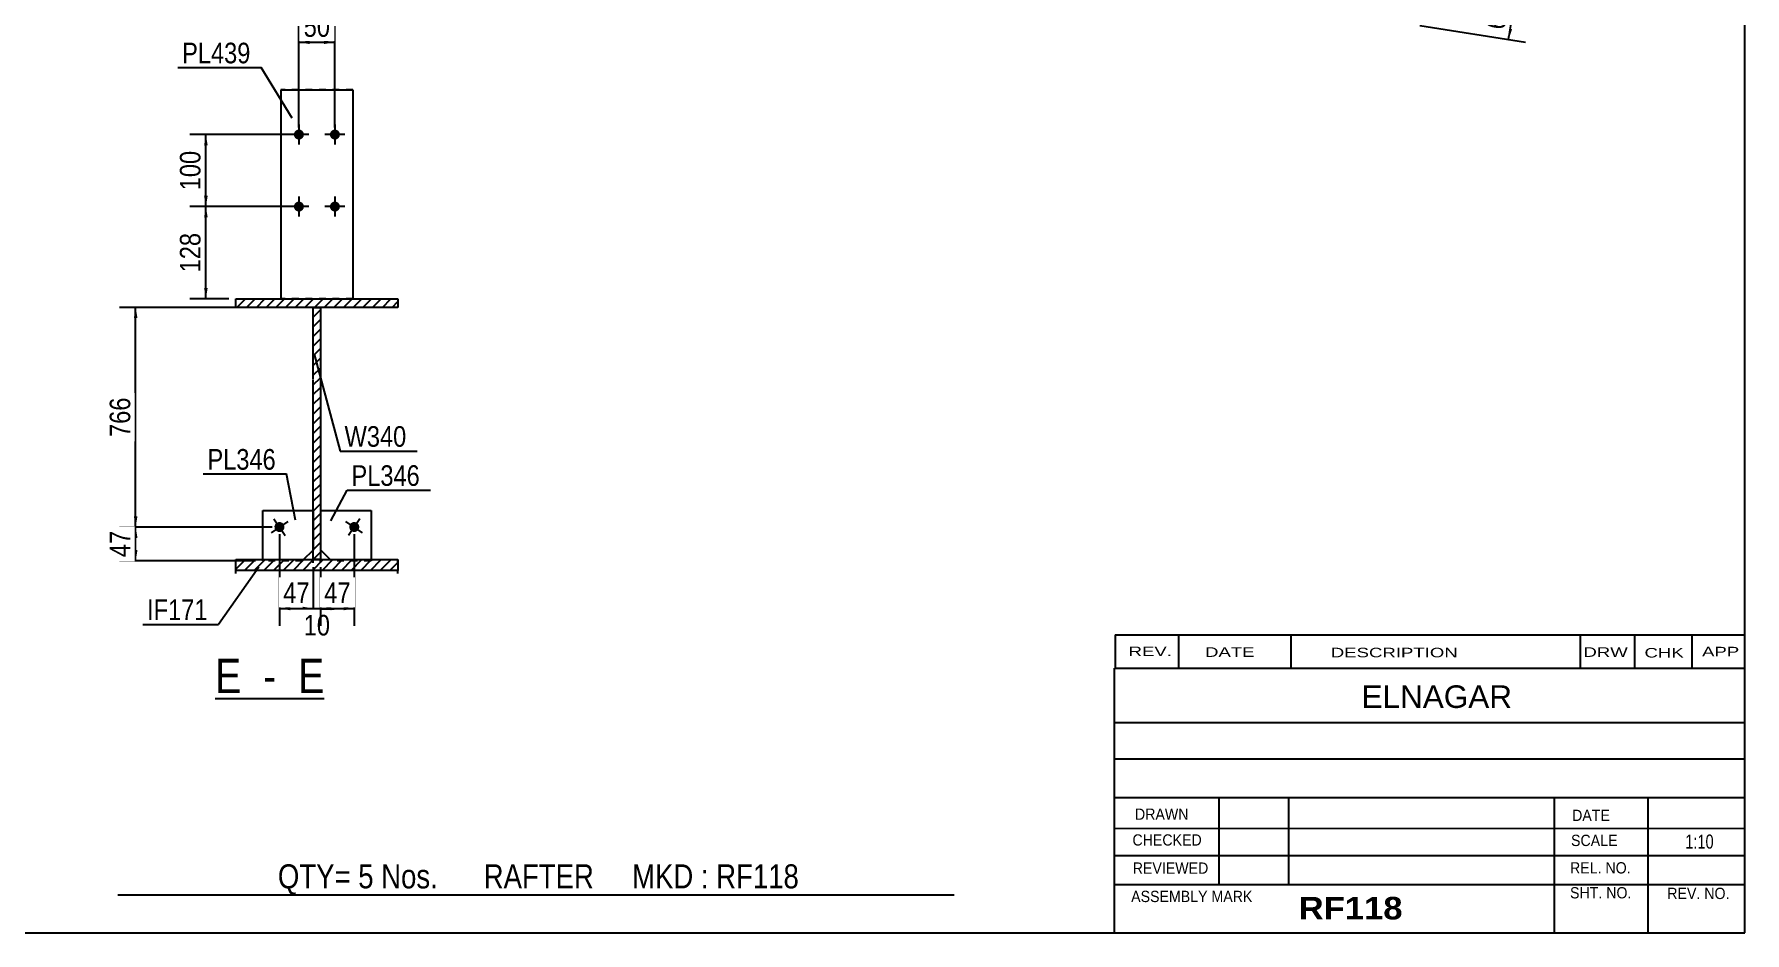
# Model space of a CAD drawing. Header units: millimetres. Extents: x -28 to 375, y -190 to 87.
# Drawn here: x 137.1 to 374.8, y -189.9 to -65.1 of the extents above; entities that cross this region are included whole.
import ezdxf

# ---------------------------------------------------------------- set-up
doc = ezdxf.new("R2010")
doc.units = ezdxf.units.MM
doc.linetypes.add('DXK_LINE_DOT1', pattern=[1.8814, 0.9407, -0.9407])
doc.styles.add('Arial', font='ARIAL.TTF', dxfattribs={"height": 0.2})
doc.styles.add('Arial Bold', font='ARIALBD.TTF', dxfattribs={"height": 0.2})
doc.styles.add('Arial Narrow', font='ARIALN.TTF', dxfattribs={"height": 0.2})

# ---------------------------------------------------------------- blocks, each defined once
blk = doc.blocks.new('Unknown-623699545-1210')
at = {"color": 5, "linetype": 'Continuous'}
for p, q in [((374.82, -189.85), (374.82, 87.15)), ((-25.18, -189.85), (374.82, -189.85))]:
    blk.add_line(p, q, dxfattribs=at)
blk = doc.blocks.new('Unknown-623699545-13 - 1516')
at = {"color": 7, "linetype": 'Continuous'}
blk.add_line((162.2, -157.32), (177.37, -157.32), dxfattribs=at)
at = {"color": 0, "linetype": 'Continuous'}
for points in [[(165.85, -156.57), (165.85, -151.57), (162.2, -151.57), (162.2, -156.57)], [(172.22, -156.57), (172.22, -151.57), (167.35, -151.57), (167.35, -156.57)], [(177.37, -156.57), (177.37, -151.57), (173.72, -151.57), (173.72, -156.57)]]:
    blk.add_wipeout(points, dxfattribs=at)
at = {"color": 6, "linetype": 'Continuous', "style": 'Arial Narrow'}
for s, height, p in [('E', 4.77, (162.2, -156.57)), ('E', 4.77, (173.72, -156.57)), (' - ', 4.772, (167.35, -156.57))]:
    blk.add_text(s, height=height, dxfattribs=at).set_placement(p)
blk = doc.blocks.new('Bolt-623699545-1572 - 1516')
at = {"linetype": 'Continuous'}
for points in [[(174.55, -79, -1), (173.15, -79, -1)], [(179.55, -79, -1), (178.15, -79, -1)], [(174.55, -89, -1), (173.15, -89, -1)], [(179.55, -89, -1), (178.15, -89, -1)]]:
    blk.add_hatch(color=3, dxfattribs=at).paths.add_polyline_path(points)
at = {"color": 3, "linetype": 'Continuous'}
for p, q in [((173.85, -77.6), (173.85, -80.4)), ((178.85, -77.6), (178.85, -80.4)), ((175.25, -79), (172.45, -79)), ((180.25, -79), (177.45, -79)), ((173.85, -87.6), (173.85, -90.4)), ((178.85, -87.6), (178.85, -90.4)), ((175.25, -89), (172.45, -89)), ((180.25, -89), (177.45, -89))]:
    blk.add_line(p, q, dxfattribs=at)
blk = doc.blocks.new('Part-623699545-1548 - 1516')
at = {"linetype": 'Continuous'}
h = blk.add_hatch(dxfattribs=at)
h.set_pattern_fill('', scale=0.3, style=0, pattern_type=0)
h.set_pattern_definition([(45, (165.0975, -138.0325), (-0.67352, 0.67352), [])])
h.paths.add_polyline_path([(187.6, -138.03), (165.1, -138.03), (165.1, -139.53), (187.6, -139.53)])
at = {"color": 7, "linetype": 'DXK_LINE_DOT1'}
for p, q in [((165.1, -138.48), (165.1, -138.03)), ((187.6, -138.48), (187.6, -138.03))]:
    blk.add_line(p, q, dxfattribs=at)
at = {"color": 2, "linetype": 'Continuous'}
for p, q in [((165.1, -138.03), (187.6, -138.03)), ((165.1, -139.53), (165.1, -138.03)), ((165.1, -139.98), (165.1, -139.53)), ((187.6, -139.53), (165.1, -139.53)), ((187.6, -138.03), (187.6, -139.53)), ((187.6, -139.98), (187.6, -139.53))]:
    blk.add_line(p, q, dxfattribs=at)
blk = doc.blocks.new('Bolt-623699545-1573 - 1516')
at = {"linetype": 'Continuous'}
blk.add_hatch(color=3, dxfattribs=at).paths.add_polyline_path([(171.72, -133.11, -1), (170.57, -133.91, -1)])
at = {"color": 3, "linetype": 'Continuous'}
for p, q in [((172.3, -132.72), (169.99, -134.3)), ((170.35, -132.36), (171.94, -134.66))]:
    blk.add_line(p, q, dxfattribs=at)
blk = doc.blocks.new('Part-623699545-1549 - 1516')
at = {"color": 2, "linetype": 'Continuous'}
for p, q in [((171.35, -72.8), (181.35, -72.8)), ((171.35, -72.8), (171.35, -101.8)), ((181.35, -72.8), (181.35, -101.8))]:
    blk.add_line(p, q, dxfattribs=at)
at = {"color": 7, "linetype": 'DXK_LINE_DOT1'}
for p, q in [((181.35, -72.8), (171.35, -72.8)), ((181.35, -101.8), (171.35, -101.8))]:
    blk.add_line(p, q, dxfattribs=at)
blk = doc.blocks.new('Part-623699545-1571 - 1516')
at = {"color": 2, "linetype": 'Continuous'}
for p, q in [((168.82, -131.21), (175.82, -131.21)), ((168.82, -138.03), (168.82, -131.21)), ((175.82, -131.21), (175.82, -136.71)), ((174.5, -138.03), (175.82, -136.71))]:
    blk.add_line(p, q, dxfattribs=at)
at = {"color": 7, "linetype": 'DXK_LINE_DOT1'}
for p, q in [((168.82, -131.21), (175.82, -131.21)), ((168.82, -138.21), (168.82, -138.03)), ((174.32, -138.21), (168.82, -138.21)), ((174.5, -138.03), (174.32, -138.21))]:
    blk.add_line(p, q, dxfattribs=at)
blk = doc.blocks.new('Bolt-623699545-1574 - 1516')
at = {"linetype": 'Continuous'}
blk.add_hatch(color=3, dxfattribs=at).paths.add_polyline_path([(182.12, -133.91, -1), (180.97, -133.11, -1)])
at = {"color": 3, "linetype": 'Continuous'}
for p, q in [((182.7, -134.3), (180.39, -132.72)), ((182.34, -132.36), (180.75, -134.66))]:
    blk.add_line(p, q, dxfattribs=at)
blk = doc.blocks.new('Part-623699545-1588 - 1516')
at = {"linetype": 'Continuous'}
h = blk.add_hatch(dxfattribs=at)
h.set_pattern_fill('', scale=0.3, style=0, pattern_type=0)
h.set_pattern_definition([(45, (165.0975, -101.7969), (-0.67352, 0.67352), [])])
h.paths.add_polyline_path([(187.6, -101.8), (165.1, -101.8), (165.1, -103), (187.6, -103)])
at = {"color": 2, "linetype": 'Continuous'}
for p, q in [((165.1, -101.8), (187.6, -101.8)), ((165.1, -103), (165.1, -101.8)), ((187.6, -101.8), (187.6, -103)), ((187.6, -103), (165.1, -103))]:
    blk.add_line(p, q, dxfattribs=at)
blk = doc.blocks.new('Part-623699545-1610 - 1516')
at = {"linetype": 'Continuous'}
h = blk.add_hatch(dxfattribs=at)
h.set_pattern_fill('', scale=0.3, style=0, pattern_type=0)
h.set_pattern_definition([(45, (175.8475, -102.9969), (-0.67352, 0.67352), [])])
h.paths.add_polyline_path([(176.85, -103), (175.85, -103), (175.85, -138.03), (176.85, -138.03)])
at = {"color": 2, "linetype": 'Continuous'}
for p, q in [((175.85, -103), (176.85, -103)), ((175.85, -113), (175.85, -103)), ((176.85, -103), (176.85, -113)), ((175.85, -138.03), (175.85, -113.1)), ((176.85, -113.1), (176.85, -138.03)), ((176.85, -138.03), (175.85, -138.03))]:
    blk.add_line(p, q, dxfattribs=at)
at = {"color": 7, "linetype": 'DXK_LINE_DOT1'}
for p, q in [((175.85, -138.48), (175.85, -138.03)), ((176.85, -138.48), (176.85, -138.03))]:
    blk.add_line(p, q, dxfattribs=at)
blk = doc.blocks.new('Part-623699545-1616 - 1516')
at = {"color": 2, "linetype": 'Continuous'}
for p, q in [((176.88, -136.71), (176.88, -131.21)), ((176.88, -131.21), (183.88, -131.21)), ((183.88, -131.21), (183.88, -138.03)), ((178.2, -138.03), (176.88, -136.71))]:
    blk.add_line(p, q, dxfattribs=at)
at = {"color": 7, "linetype": 'DXK_LINE_DOT1'}
for p, q in [((176.88, -131.21), (183.88, -131.21)), ((178.38, -138.21), (178.2, -138.03)), ((183.88, -138.21), (178.38, -138.21)), ((183.88, -138.03), (183.88, -138.21))]:
    blk.add_line(p, q, dxfattribs=at)
blk = doc.blocks.new('StraightDimension-623699545-2121 - 1712')
at = {"linetype": 'Continuous'}
for points in [[(342.45, -61.33), (342.93, -59.89), (342.94, -61.41)], [(342.47, -64.37), (341.99, -65.81), (341.98, -64.29)]]:
    blk.add_hatch(color=7, dxfattribs=at).paths.add_polyline_path(points)
at = {"color": 7, "linetype": 'Continuous'}
for p, q in [((328.09, -57.53), (345.3, -60.26)), ((341.99, -65.81), (342.93, -59.89)), ((329.63, -63.85), (344.36, -66.19))]:
    blk.add_line(p, q, dxfattribs=at)
at = {"color": 0}
blk.add_wipeout([(342.69, -60.43), (338.54, -59.77), (337.78, -64.56), (341.93, -65.22)], dxfattribs=at)
at = {"color": 3, "style": 'Arial Narrow'}
blk.add_text('60', height=2.863, rotation=80.9647, dxfattribs=at).set_placement((341.43, -64.54))
blk = doc.blocks.new('StraightDimension-623699545-1676 - 1516')
at = {"linetype": 'Continuous'}
for points in [[(172.65, -145.07), (171.15, -144.82), (172.65, -144.57)], [(174.35, -144.57), (175.85, -144.82), (174.35, -145.07)]]:
    blk.add_hatch(color=7, dxfattribs=at).paths.add_polyline_path(points)
at = {"color": 7, "linetype": 'Continuous'}
for p, q in [((171.15, -134.51), (171.15, -147.22)), ((175.85, -139.06), (175.85, -147.22)), ((171.15, -144.82), (175.85, -144.82))]:
    blk.add_line(p, q, dxfattribs=at)
at = {"color": 0}
blk.add_wipeout([(175.93, -144.67), (175.93, -140.47), (171.07, -140.47), (171.07, -144.67)], dxfattribs=at)
at = {"color": 3, "style": 'Arial Narrow'}
blk.add_text('47', height=2.863, dxfattribs=at).set_placement((171.67, -144.07))
blk = doc.blocks.new('StraightDimension-623699545-1628 - 1516')
at = {"linetype": 'Continuous'}
for points in [[(150.91, -104.5), (151.16, -103), (151.41, -104.5)], [(151.41, -132.01), (151.16, -133.51), (150.91, -132.01)]]:
    blk.add_hatch(color=7, dxfattribs=at).paths.add_polyline_path(points)
at = {"color": 7, "linetype": 'Continuous'}
for p, q in [((174.85, -103), (148.91, -103)), ((151.16, -133.51), (151.16, -103)), ((170.15, -133.51), (148.91, -133.51))]:
    blk.add_line(p, q, dxfattribs=at)
at = {"color": 0}
blk.add_wipeout([(151.01, -114.91), (146.81, -114.91), (146.81, -121.6), (151.01, -121.6)], dxfattribs=at)
at = {"color": 3, "style": 'Arial Narrow'}
blk.add_text('766', height=2.863, rotation=90.0002, dxfattribs=at).set_placement((150.41, -121))
blk = doc.blocks.new('StraightDimension-623699545-1629 - 1516')
at = {"linetype": 'Continuous'}
for points in [[(150.91, -135.01), (151.16, -133.51), (151.41, -135.01)], [(151.41, -136.71), (151.16, -138.21), (150.91, -136.71)]]:
    blk.add_hatch(color=7, dxfattribs=at).paths.add_polyline_path(points)
at = {"color": 7, "linetype": 'Continuous'}
for p, q in [((170.15, -133.51), (148.91, -133.51)), ((151.16, -138.21), (151.16, -133.51)), ((167.82, -138.21), (148.91, -138.21))]:
    blk.add_line(p, q, dxfattribs=at)
at = {"color": 0}
blk.add_wipeout([(151.01, -133.43), (146.81, -133.43), (146.81, -138.29), (151.01, -138.29)], dxfattribs=at)
at = {"color": 3, "style": 'Arial Narrow'}
blk.add_text('47', height=2.863, rotation=90.0002, dxfattribs=at).set_placement((150.41, -137.69))
blk = doc.blocks.new('StraightDimension-623699545-1667 - 1516')
at = {"linetype": 'Continuous'}
for points in [[(174.35, -144.57), (175.85, -144.82), (174.35, -145.07)], [(178.35, -145.07), (176.85, -144.82), (178.35, -144.57)]]:
    blk.add_hatch(color=7, dxfattribs=at).paths.add_polyline_path(points)
at = {"color": 7, "linetype": 'Continuous'}
for p, q in [((175.85, -139.06), (175.85, -147.07)), ((176.85, -139.06), (176.85, -147.07)), ((175.85, -144.82), (176.85, -144.82))]:
    blk.add_line(p, q, dxfattribs=at)
at = {"color": 0}
blk.add_wipeout([(178.78, -149.17), (178.78, -144.97), (173.92, -144.97), (173.92, -149.17)], dxfattribs=at)
at = {"color": 3, "style": 'Arial Narrow'}
blk.add_text('10', height=2.863, dxfattribs=at).set_placement((174.52, -148.57))
blk = doc.blocks.new('StraightDimension-623699545-1690 - 1516')
at = {"linetype": 'Continuous'}
for points in [[(178.35, -145.07), (176.85, -144.82), (178.35, -144.57)], [(180.05, -144.57), (181.55, -144.82), (180.05, -145.07)]]:
    blk.add_hatch(color=7, dxfattribs=at).paths.add_polyline_path(points)
at = {"color": 7, "linetype": 'Continuous'}
for p, q in [((181.55, -134.51), (181.55, -147.22)), ((176.85, -139.06), (176.85, -147.22)), ((176.85, -144.82), (181.55, -144.82))]:
    blk.add_line(p, q, dxfattribs=at)
at = {"color": 0}
blk.add_wipeout([(181.63, -144.67), (181.63, -140.47), (176.77, -140.47), (176.77, -144.67)], dxfattribs=at)
at = {"color": 3, "style": 'Arial Narrow'}
blk.add_text('47', height=2.863, dxfattribs=at).set_placement((177.37, -144.07))
blk = doc.blocks.new('StraightDimension-623699545-4652 - 1516')
at = {"linetype": 'Continuous'}
for points in [[(175.35, -66.43), (173.85, -66.18), (175.35, -65.93)], [(177.35, -65.93), (178.85, -66.18), (177.35, -66.43)]]:
    blk.add_hatch(color=7, dxfattribs=at).paths.add_polyline_path(points)
at = {"color": 7, "linetype": 'Continuous'}
for p, q in [((173.85, -78), (173.85, -63.93)), ((178.85, -78), (178.85, -63.93)), ((173.85, -66.18), (178.85, -66.18))]:
    blk.add_line(p, q, dxfattribs=at)
at = {"color": 0}
blk.add_wipeout([(178.78, -66.03), (178.78, -61.83), (173.92, -61.83), (173.92, -66.03)], dxfattribs=at)
at = {"color": 3, "style": 'Arial Narrow'}
blk.add_text('50', height=2.863, dxfattribs=at).set_placement((174.52, -65.43))
blk = doc.blocks.new('StraightDimension-623699545-4663 - 1516')
at = {"linetype": 'Continuous'}
for points in [[(160.67, -80.5), (160.92, -79), (161.17, -80.5)], [(161.17, -87.5), (160.92, -89), (160.67, -87.5)]]:
    blk.add_hatch(color=7, dxfattribs=at).paths.add_polyline_path(points)
at = {"color": 7, "linetype": 'Continuous'}
for p, q in [((172.85, -79), (158.67, -79)), ((160.92, -89), (160.92, -79)), ((172.85, -89), (158.67, -89))]:
    blk.add_line(p, q, dxfattribs=at)
at = {"color": 0}
blk.add_wipeout([(160.77, -80.66), (156.57, -80.66), (156.57, -87.34), (160.77, -87.34)], dxfattribs=at)
at = {"color": 3, "style": 'Arial Narrow'}
blk.add_text('100', height=2.863, rotation=90.0002, dxfattribs=at).set_placement((160.17, -86.74))
blk = doc.blocks.new('StraightDimension-623699545-4664 - 1516')
at = {"linetype": 'Continuous'}
for points in [[(160.67, -90.5), (160.92, -89), (161.17, -90.5)], [(161.17, -100.3), (160.92, -101.8), (160.67, -100.3)]]:
    blk.add_hatch(color=7, dxfattribs=at).paths.add_polyline_path(points)
at = {"color": 7, "linetype": 'Continuous'}
for p, q in [((172.85, -89), (158.67, -89)), ((160.92, -101.8), (160.92, -89)), ((164.1, -101.8), (158.67, -101.8))]:
    blk.add_line(p, q, dxfattribs=at)
at = {"color": 0}
blk.add_wipeout([(160.77, -92.06), (156.57, -92.06), (156.57, -98.74), (160.77, -98.74)], dxfattribs=at)
at = {"color": 3, "style": 'Arial Narrow'}
blk.add_text('128', height=2.863, rotation=90.0002, dxfattribs=at).set_placement((160.17, -98.14))
blk = doc.blocks.new('CBS_CALLOFF-623699545-5190')
at = {"color": 7, "linetype": 'Continuous'}
blk.add_line((148.7, -184.58), (264.93, -184.6), dxfattribs=at)
at = {"color": 3, "linetype": 'Continuous', "style": 'Arial Narrow'}
blk.add_text('QTY= 5 Nos.      RAFTER     MKD : RF118', height=3.3405, dxfattribs=at).set_placement((170.93, -183.69))
blk = doc.blocks.new('CBS_NAME_BLOG-623699545-5191')
at = {"color": 7, "linetype": 'Continuous'}
for p, q in [((287.23, -153.1), (374.75, -153.1)), ((287.23, -189.81), (287.23, -153.1)), ((287.23, -160.64), (374.75, -160.64)), ((287.3, -165.69), (374.82, -165.69)), ((287.23, -171.07), (374.75, -171.07)), ((301.75, -183.17), (301.75, -171.07)), ((311.44, -183.15), (311.44, -171.08)), ((348.35, -189.81), (348.35, -171.08)), ((361.4, -189.81), (361.4, -171.07)), ((287.24, -175.37), (374.82, -175.35)), ((287.23, -179.11), (374.75, -179.11)), ((287.23, -183.15), (374.75, -183.15)), ((287.23, -189.85), (374.82, -189.85))]:
    blk.add_line(p, q, dxfattribs=at)
at = {"color": 3, "linetype": 'Continuous', "style": 'Arial'}
blk.add_text('ELNAGAR', height=3.133, dxfattribs=at).set_placement((321.55, -158.63))
at = {"color": 3, "linetype": 'Continuous'}
for s, height, style, width, p in [('DRAWN', 1.566, 'Arial', 0.9, (290.06, -174.17)), ('DATE', 1.566, 'Arial', 0.9, (350.82, -174.33)), ('CHECKED', 1.566, 'Arial', 0.9, (289.71, -177.75)), ('SCALE', 1.566, 'Arial', 0.9, (350.67, -177.81)), ('1:10', 1.957, 'Arial Narrow', 0.9, (366.56, -178.17)), ('REVIEWED', 1.566, 'Arial', 0.9, (289.75, -181.66)), ('REL. NO.', 1.566, 'Arial', 0.9, (350.53, -181.62)), ('ASSEMBLY MARK', 1.5663, 'Arial', 0.9, (289.53, -185.59)), ('RF118', 3.131, 'Arial Bold', 1.1, (312.81, -188)), ('SHT. NO.', 1.566, 'Arial', 0.9, (350.53, -185.08)), ('REV. NO.', 1.566, 'Arial', 0.9, (364.05, -185.17))]:
    blk.add_text(s, height=height, dxfattribs=dict(at, style=style, width=width)).set_placement(p)
blk = doc.blocks.new('CBS_REVISION-623699545-5192')
at = {"color": 7, "linetype": 'Continuous'}
for p, q in [((287.31, -148.47), (374.81, -148.47)), ((287.31, -148.47), (287.31, -153.1)), ((296.11, -148.47), (296.11, -153.1)), ((311.7, -148.47), (311.7, -153.04)), ((351.96, -148.47), (351.96, -153.1)), ((359.5, -148.47), (359.5, -153.1)), ((367.45, -148.47), (367.45, -153.1)), ((287.31, -153.1), (374.81, -153.1))]:
    blk.add_line(p, q, dxfattribs=at)
at = {"color": 7, "style": 'Arial Narrow', "width": 1.7}
for s, height, p in [('REV.', 1.326, (289.17, -151.43)), ('DATE', 1.326, (299.8, -151.54)), ('DESCRIPTION', 1.3257, (317.28, -151.6)), ('DRW', 1.326, (352.39, -151.54)), ('CHK', 1.326, (360.88, -151.63)), ('APP', 1.326, (368.88, -151.47))]:
    blk.add_text(s, height=height, dxfattribs=at).set_placement(p)
blk = doc.blocks.new('Mark-623699545-1567 - 1516')
at = {"color": 7, "linetype": 'Continuous'}
blk.add_line((173.37, -132.54), (172.14, -126.14), dxfattribs=at)
at = {"color": 0}
blk.add_wipeout([(170.64, -125.54), (170.64, -122.54), (161.14, -122.54), (161.14, -125.54)], dxfattribs=at)
blk.add_wipeout([(170.64, -125.54), (170.64, -122.54), (161.14, -122.54), (161.14, -125.54)], dxfattribs=at)
at = {"color": 7, "linetype": 'Continuous'}
blk.add_line((160.54, -126.14), (172.14, -126.14), dxfattribs=at)
at = {"color": 3, "style": 'Arial Narrow'}
blk.add_text('PL346', height=2.863, dxfattribs=at).set_placement((161.14, -125.54))
blk = doc.blocks.new('Mark-623699545-1544 - 1516')
at = {"color": 7, "linetype": 'Continuous'}
blk.add_line((168.28, -139.1), (162.66, -147.03), dxfattribs=at)
at = {"color": 0}
blk.add_wipeout([(161.16, -146.43), (161.16, -143.43), (152.75, -143.43), (152.75, -146.43)], dxfattribs=at)
blk.add_wipeout([(161.16, -146.43), (161.16, -143.43), (152.75, -143.43), (152.75, -146.43)], dxfattribs=at)
at = {"color": 7, "linetype": 'Continuous'}
blk.add_line((152.15, -147.03), (162.66, -147.03), dxfattribs=at)
at = {"color": 3, "style": 'Arial Narrow'}
blk.add_text('IF171', height=2.863, dxfattribs=at).set_placement((152.75, -146.43))
blk = doc.blocks.new('Mark-623699545-1612 - 1516')
at = {"color": 0}
blk.add_wipeout([(190.66, -127.79), (190.66, -124.79), (181.16, -124.79), (181.16, -127.79)], dxfattribs=at)
blk.add_wipeout([(190.66, -127.79), (190.66, -124.79), (181.16, -124.79), (181.16, -127.79)], dxfattribs=at)
at = {"color": 7, "linetype": 'Continuous'}
for p, q in [((178.31, -132.64), (180.56, -128.39)), ((180.56, -128.39), (192.16, -128.39))]:
    blk.add_line(p, q, dxfattribs=at)
at = {"color": 3, "style": 'Arial Narrow'}
blk.add_text('PL346', height=2.863, dxfattribs=at).set_placement((181.16, -127.79))
blk = doc.blocks.new('Mark-623699545-1606 - 1516')
at = {"color": 0}
blk.add_wipeout([(188.79, -122.36), (188.79, -119.36), (180.2, -119.36), (180.2, -122.36)], dxfattribs=at)
blk.add_wipeout([(188.79, -122.36), (188.79, -119.36), (180.2, -119.36), (180.2, -122.36)], dxfattribs=at)
at = {"color": 7, "linetype": 'Continuous'}
for p, q in [((175.97, -109.49), (179.6, -122.96)), ((179.6, -122.96), (190.29, -122.96))]:
    blk.add_line(p, q, dxfattribs=at)
at = {"color": 3, "style": 'Arial Narrow'}
blk.add_text('W340', height=2.863, dxfattribs=at).set_placement((180.2, -122.36))
blk = doc.blocks.new('Mark-623699545-5175 - 1516')
at = {"color": 7, "linetype": 'Continuous'}
blk.add_line((172.93, -76.74), (168.62, -69.71), dxfattribs=at)
at = {"color": 0}
blk.add_wipeout([(167.12, -69.11), (167.12, -66.11), (157.62, -66.11), (157.62, -69.11)], dxfattribs=at)
blk.add_wipeout([(167.12, -69.11), (167.12, -66.11), (157.62, -66.11), (157.62, -69.11)], dxfattribs=at)
at = {"color": 7, "linetype": 'Continuous'}
blk.add_line((157.02, -69.71), (168.62, -69.71), dxfattribs=at)
at = {"color": 3, "style": 'Arial Narrow'}
blk.add_text('PL439', height=2.863, dxfattribs=at).set_placement((157.62, -69.11))

msp = doc.modelspace()

# ---------------------------------------------------------------- block references
for name in ['Unknown-623699545-1210', 'Part-623699545-1549 - 1516', 'Bolt-623699545-1572 - 1516', 'Part-623699545-1588 - 1516', 'Part-623699545-1610 - 1516', 'Part-623699545-1571 - 1516', 'Bolt-623699545-1573 - 1516', 'Part-623699545-1616 - 1516', 'Bolt-623699545-1574 - 1516', 'Part-623699545-1548 - 1516', 'CBS_REVISION-623699545-5192', 'CBS_NAME_BLOG-623699545-5191', 'CBS_CALLOFF-623699545-5190']:
    msp.add_blockref(name, (0, 0))

# ---------------------------------------------------------------- next in the draw order: block references
for name in ['StraightDimension-623699545-2121 - 1712', 'StraightDimension-623699545-4652 - 1516', 'Mark-623699545-1612 - 1516', 'StraightDimension-623699545-1676 - 1516', 'Unknown-623699545-13 - 1516']:
    msp.add_blockref(name, (0, 0))

# ---------------------------------------------------------------- next in the draw order: block references
for name in ['Mark-623699545-5175 - 1516', 'StraightDimension-623699545-4663 - 1516', 'StraightDimension-623699545-1628 - 1516', 'StraightDimension-623699545-1667 - 1516']:
    msp.add_blockref(name, (0, 0))

# ---------------------------------------------------------------- next in the draw order: block references
for name in ['StraightDimension-623699545-4664 - 1516', 'Mark-623699545-1606 - 1516', 'StraightDimension-623699545-1629 - 1516', 'StraightDimension-623699545-1690 - 1516']:
    msp.add_blockref(name, (0, 0))

# ---------------------------------------------------------------- next in the draw order: block references
for name in ['Mark-623699545-1567 - 1516', 'Mark-623699545-1544 - 1516']:
    msp.add_blockref(name, (0, 0))

doc.saveas('drawing.dxf')
